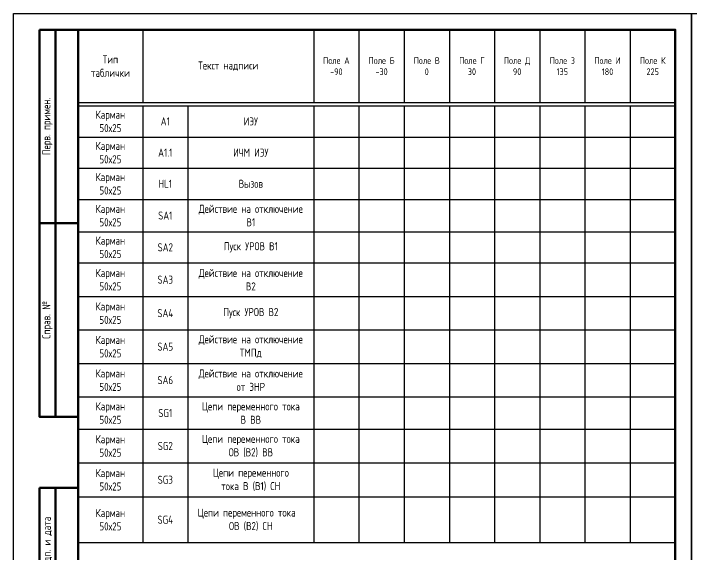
# Model space of a CAD drawing. Header units: millimetres. Extents: x -1117 to 3702, y -90 to 586.
# Drawn here: x -630 to -420, y 129.3 to 297 of the extents above; entities that cross this region are included whole.
import ezdxf

# ---------------------------------------------------------------- set-up
doc = ezdxf.new("R2010")
doc.units = ezdxf.units.MM
doc.styles.add('Gost_type_A', font='GOST_A.TTF')

# ---------------------------------------------------------------- blocks, each defined once
blk = doc.blocks.new('Формат_А4')
blk.add_lwpolyline([(0, 297), (0, 0), (-210, 0), (-210, 297)], close=True)
at = {"lineweight": 50}
blk.add_lwpolyline([(-190, 292), (-5, 292), (-5, 5), (-190, 5)], close=True, dxfattribs=at)
blk = doc.blocks.new('Штамп левый верхний')
at = {"lineweight": 50}
for points in [[(-12, 0), (-7, 0), (-7, -60), (-12, -60)], [(-7, 0), (0, 0), (0, -60), (-7, -60)], [(-12, -60), (-7, -60), (-7, -120), (-12, -120)], [(-7, -60), (0, -60), (0, -120), (-7, -120)]]:
    blk.add_lwpolyline(points, close=True, dxfattribs=at)
at = {"char_height": 2.5, "width": 60, "attachment_point": 5, "rotation": 90, "style": 'Gost_type_A'}
for s, insert in [('Перв. примен.', (-9.5, -30)), ('Справ. №', (-9.5, -90))]:
    blk.add_mtext(s, dxfattribs=dict(at, insert=insert))
blk = doc.blocks.new('Штамп левый нижний')
at = {"lineweight": 50}
for points in [[(-12, 145), (-7, 145), (-7, 110), (-12, 110)], [(-7, 145), (0, 145), (0, 110), (-7, 110)], [(-12, 110), (-7, 110), (-7, 85), (-12, 85)], [(-7, 110), (0, 110), (0, 85), (-7, 85)], [(-12, 85), (-7, 85), (-7, 60), (-12, 60)], [(-7, 85), (0, 85), (0, 60), (-7, 60)], [(-12, 60), (-7, 60), (-7, 25), (-12, 25)], [(-7, 60), (0, 60), (0, 25), (-7, 25)], [(-12, 25), (-7, 25), (-7, 0), (-12, 0)], [(-7, 25), (0, 25), (0, 0), (-7, 0)]]:
    blk.add_lwpolyline(points, close=True, dxfattribs=at)
at = {"char_height": 2.5, "attachment_point": 5, "rotation": 90, "style": 'Gost_type_A'}
for s, insert, width in [('Подп. и дата', (-9.5, 127.5), 35), ('Инв. № дубл.', (-9.5, 97.5), 25), ('Взам. инв. №', (-9.5, 72.5), 25), ('Подп. и дата', (-9.5, 42.5), 35), ('Инв. N подл.', (-9.5, 12.5), 25)]:
    blk.add_mtext(s, dxfattribs=dict(at, insert=insert, width=width))
blk = doc.blocks.new('*T20')
at = {"color": 0, "linetype": 'ByBlock', "lineweight": -2, "transparency": 16777216}
for p, q in [((0, 0), (185, 0)), ((0, 0), (0, -159.01)), ((20, 0), (20, -22.61)), ((73, 0), (73, -22.61)), ((87, 0), (87, -22.61)), ((101, 0), (101, -22.61)), ((115, 0), (115, -22.61)), ((129, 0), (129, -22.61)), ((143, 0), (143, -22.61)), ((157, 0), (157, -22.61)), ((171, 0), (171, -22.61)), ((185, 0), (185, -159.01)), ((0, -22.61), (185, -22.61)), ((0, -23.61), (185, -23.61)), ((20, -23.61), (20, -159.01)), ((34, -23.61), (34, -159.01)), ((73, -23.61), (73, -159.01)), ((87, -23.61), (87, -159.01)), ((101, -23.61), (101, -159.01)), ((115, -23.61), (115, -159.01)), ((129, -23.61), (129, -159.01)), ((143, -23.61), (143, -159.01)), ((157, -23.61), (157, -159.01)), ((171, -23.61), (171, -159.01)), ((0, -33.28), (185, -33.28)), ((0, -42.95), (185, -42.95)), ((0, -52.62), (185, -52.62)), ((0, -62.64), (185, -62.64)), ((0, -72.31), (185, -72.31)), ((0, -82.7), (185, -82.7)), ((0, -93.08), (185, -93.08)), ((0, -103.46), (185, -103.46)), ((0, -113.85), (185, -113.85)), ((0, -123.87), (185, -123.87)), ((0, -134.26), (185, -134.26)), ((0, -144.82), (185, -144.82)), ((0, -159.01), (185, -159.01))]:
    blk.add_line(p, q, dxfattribs=at)
at = {"color": 0, "transparency": 16777216, "char_height": 2.5, "attachment_point": 5, "style": 'Gost_type_A'}
for s, insert, width in [('Тип таблички', (10, -11.3), 17), ('Текст надписи', (46.5, -11.3), 50), ('{\\H0.83333x;\\C256;Поле А \\P-90}', (80, -11.3), 11), ('{\\H0.83333x;\\C256;Поле Б\\P-30}', (94, -11.3), 11), ('{\\H0.83333x;\\C256;Поле В\\P0}', (108, -11.3), 11), ('{\\H0.83333x;\\C256;Поле Г\\P30}', (122, -11.3), 11), ('{\\H0.83333x;\\C256;Поле Д\\P90}', (136, -11.3), 11), ('{\\H0.83333x;\\C256;Поле З\\P135}', (150, -11.3), 11), ('{\\H0.83333x;\\C256;Поле И\\P180}', (164, -11.3), 11), ('{\\H0.83333x;\\C256;Поле К\\P225}', (178, -11.3), 11), ('Карман\\P50х25', (10, -28.44), 17), ('A1', (27, -28.44), 11), ('ИЭУ', (53.5, -28.44), 36), ('Карман\\P50х25', (10, -38.11), 17), ('A1.1', (27, -38.11), 11), ('ИЧМ ИЭУ', (53.5, -38.11), 36), ('Карман\\P50х25', (10, -47.78), 17), ('HL1', (27, -47.78), 11), ('Вызов', (53.5, -47.78), 36), ('Карман\\P50х25', (10, -57.63), 17), ('Действие на отключение\\PВ1', (53.5, -57.63), 36), ('SA1', (27, -57.63), 11), ('Карман\\P50х25', (10, -67.48), 17), ('SA2', (27, -67.48), 11), ('Пуск УРОВ В1', (53.5, -67.48), 36), ('Карман\\P50х25', (10, -77.51), 17), ('Действие на отключение\\PВ2', (53.5, -77.51), 36), ('SA3', (27, -77.51), 11), ('Карман\\P50х25', (10, -87.89), 17), ('SA4', (27, -87.89), 11), ('Пуск УРОВ В2', (53.5, -87.89), 36), ('Карман\\P50х25', (10, -98.27), 17), ('Действие на отключение\\PТМПд', (53.5, -98.27), 36), ('SA5', (27, -98.27), 11), ('Карман\\P50х25', (10, -108.66), 17), ('Действие на отключение\\Pот ЗНР', (53.5, -108.66), 36), ('SA6', (27, -108.66), 11), ('Карман\\P50х25', (10, -118.86), 17), ('Цепи переменного тока \\PВ ВВ', (53.5, -118.86), 36), ('SG1', (27, -118.86), 11), ('Карман\\P50х25', (10, -129.06), 17), ('Цепи переменного тока \\PОВ (В2) ВВ', (53.5, -129.06), 36), ('SG2', (27, -129.06), 11), ('Карман\\P50х25', (10, -139.54), 17), ('{\\C256;Цепи переменного \\Pтока В (В1) СН}', (53.5, -139.54), 36), ('SG3', (27, -139.54), 11), ('Карман\\P50х25', (10, -151.92), 17), ('{\\C256;Цепи переменного тока   ОВ (В2) СН}', (53.5, -151.92), 36), ('SG4', (27, -151.92), 11)]:
    blk.add_mtext(s, dxfattribs=dict(at, insert=insert, width=width))

msp = doc.modelspace()

# ---------------------------------------------------------------- block references
at = {"color": 1}
for name, p in [('Формат_А4', (-420, 0)), ('Формат_А4', (-210, 0)), ('Штамп левый верхний', (-610, 292)), ('Штамп левый нижний', (-610, 5))]:
    msp.add_blockref(name, p, dxfattribs=at)
msp.add_blockref('*T20', (-610, 292))

doc.saveas('drawing.dxf')
